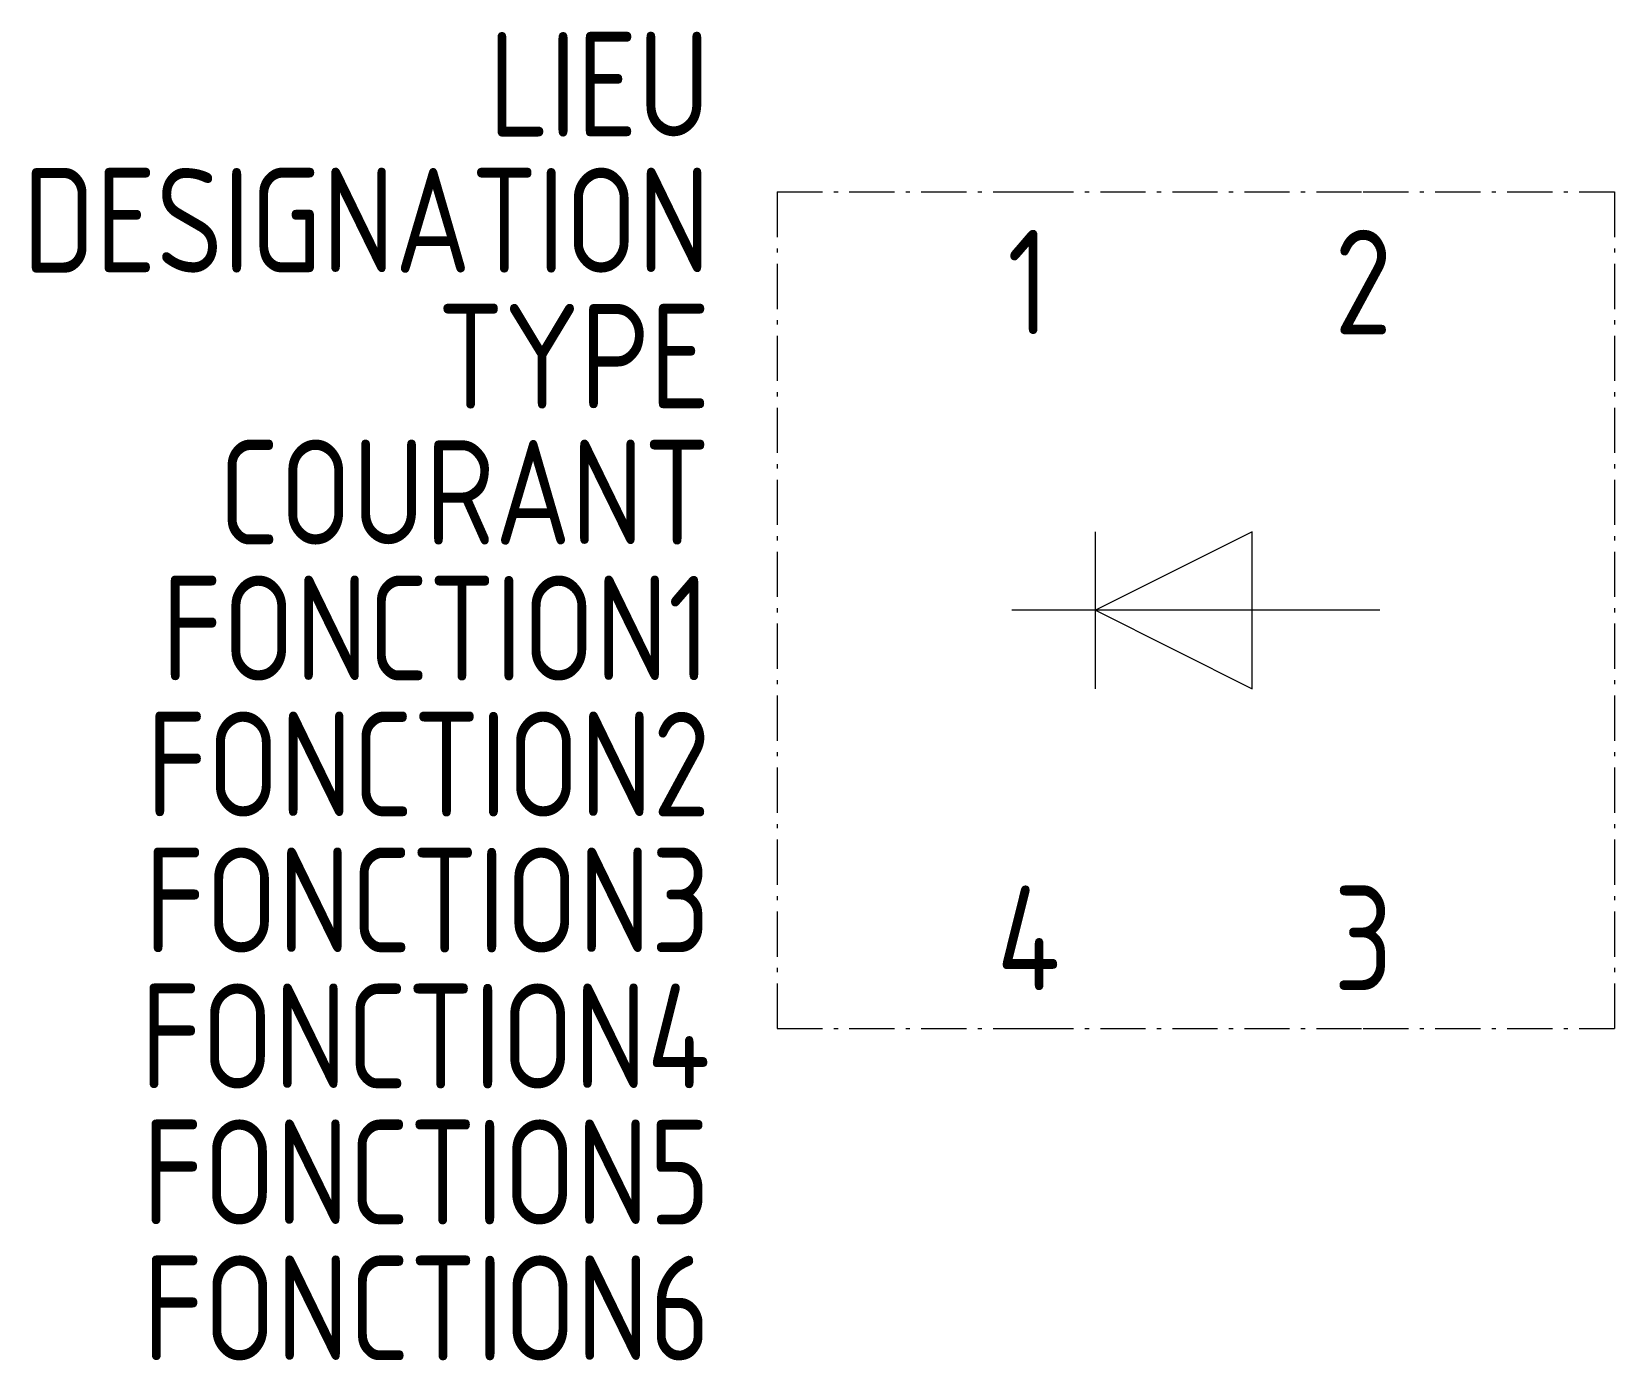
# Model space of a CAD drawing. Extents: x -1608.5 to -1570.6, y -907.5 to -875.8.
import ezdxf
from ezdxf.enums import TextEntityAlignment as Align

# ---------------------------------------------------------------- set-up
doc = ezdxf.new("R2010")
doc.units = 0
doc.header["$LTSCALE"] = 0.3
doc.linetypes.add('ACAD_ISO10W100', pattern=[18, 12, -3, 0, -3])
for name, color, linetype in [('SYMB_BOITE', 6, 'ACAD_ISO10W100'), ('SYMB_FIL_FIN', 1, 'CONTINUOUS'), ('SYMB_TXT_CONTACT', 2, 'CONTINUOUS'), ('SYMB_TXT_NOM', 3, 'CONTINUOUS')]:
    doc.layers.add(name, color=color, linetype=linetype)
doc.styles.add('NET2_5', font='isocp.shx', dxfattribs={"width": 0.9, "height": 2.5})

msp = doc.modelspace()

# ---------------------------------------------------------------- linework, layer by layer
at = {"layer": 'SYMB_BOITE', "ltscale": 0.3}
for p, q in [((-1590.634, -879.593), (-1590.634, -899.593)), ((-1590.634, -879.593), (-1584.634, -879.593)), ((-1584.634, -879.593), (-1576.634, -879.593)), ((-1576.634, -879.593), (-1570.634, -879.593)), ((-1570.634, -879.593), (-1570.634, -899.593)), ((-1590.634, -899.593), (-1584.634, -899.593)), ((-1584.634, -899.593), (-1576.634, -899.593)), ((-1576.634, -899.593), (-1570.634, -899.593))]:
    msp.add_line(p, q, dxfattribs=at)
at = {"layer": 'SYMB_FIL_FIN'}
for p, q in [((-1583.034, -891.468), (-1583.034, -887.718)), ((-1579.284, -887.718), (-1583.034, -889.593)), ((-1579.284, -891.468), (-1579.284, -887.718)), ((-1576.234, -889.593), (-1585.034, -889.593)), ((-1583.034, -889.593), (-1579.284, -891.468))]:
    msp.add_line(p, q, dxfattribs=at)

# ---------------------------------------------------------------- texts
at = {"layer": 'SYMB_TXT_CONTACT', "style": 'NET2_5', "width": 0.9, "flags": 8}
for tag, text, p in [('1', 'L', (-1584.634, -883)), ('2', 'N', (-1576.634, -883)), ('4', '-', (-1584.634, -898.678)), ('3', '+', (-1576.634, -898.678))]:
    msp.add_attdef(tag, text=text, height=2.5, dxfattribs=at).set_placement(p, align=Align.CENTER)
at = {"layer": 'SYMB_TXT_NOM', "style": 'NET2_5', "width": 0.9, "flags": 8}
for tag, text, p in [('LIEU', '', (-1592.234, -878.272)), ('DESIGNATION', 'D?', (-1592.234, -881.522)), ('TYPE', '', (-1592.234, -884.772)), ('COURANT', '?A', (-1592.234, -888.022)), ('FONCTION1', '', (-1592.234, -891.272)), ('FONCTION2', '', (-1592.234, -894.522)), ('FONCTION3', '', (-1592.234, -897.772)), ('FONCTION4', '', (-1592.234, -901.022)), ('FONCTION5', '', (-1592.234, -904.272)), ('FONCTION6', '', (-1592.234, -907.522))]:
    msp.add_attdef(tag, text=text, height=2.5, dxfattribs=at).set_placement(p, align=Align.RIGHT)

doc.saveas('drawing.dxf')
